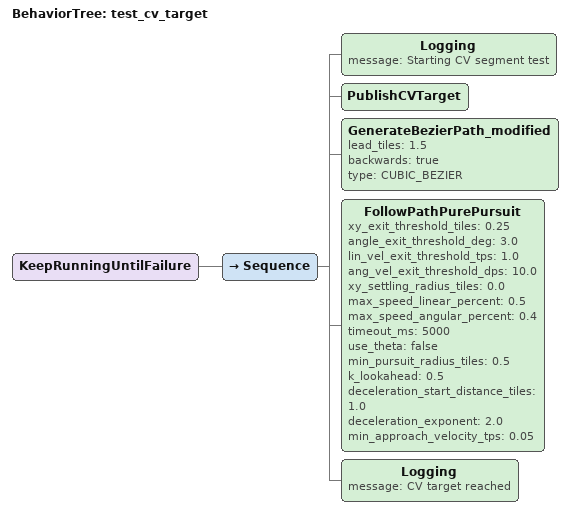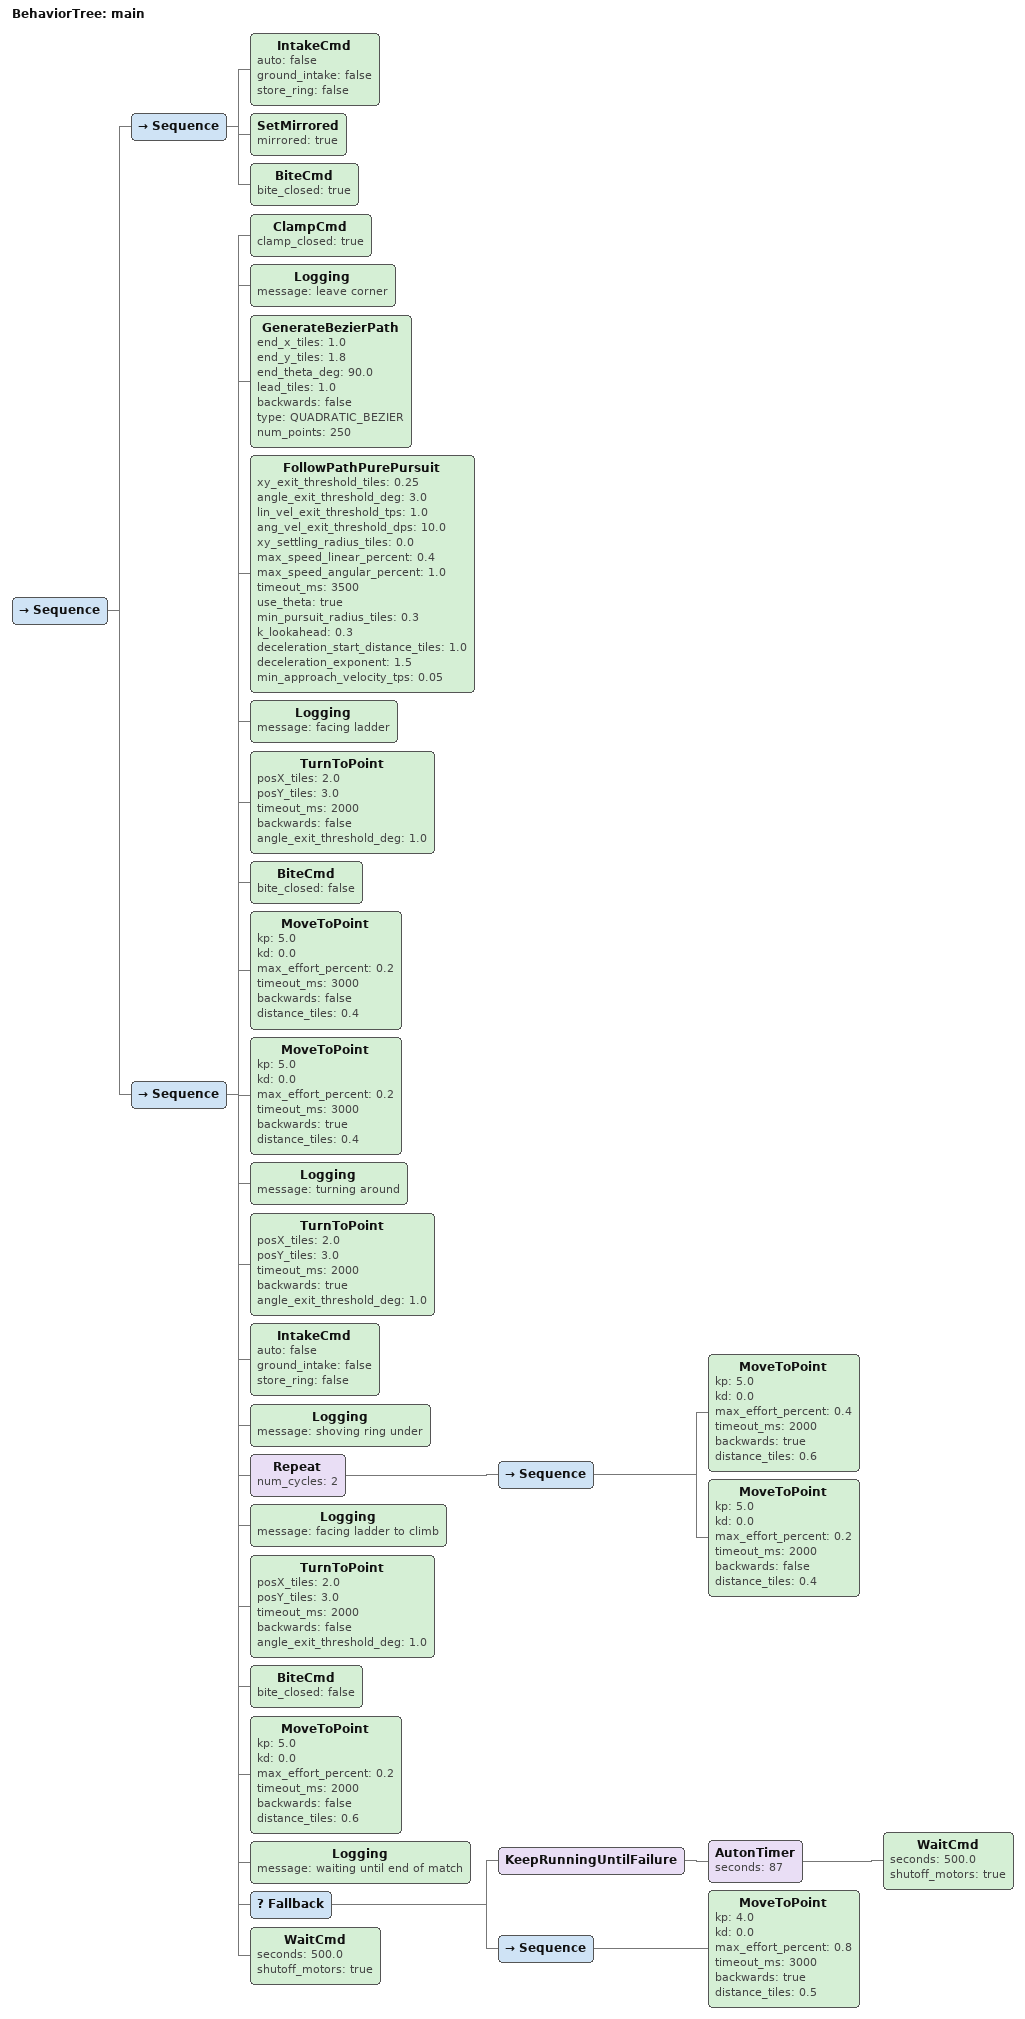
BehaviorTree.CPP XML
<?xml version="1.0" encoding="UTF-8"?>
<root BTCPP_format="4"
      main_tree_to_execute="test_cv_target">

  <BehaviorTree ID="test_cv_target">
    <KeepRunningUntilFailure>
      <Sequence>
        <Logging message="Starting CV segment test" />
        <PublishCVTarget />

        <GenerateBezierPath_modified lead_tiles="1.5"
          backwards="true"
          type="CUBIC_BEZIER" />

       <FollowPathPurePursuit
          xy_exit_threshold_tiles="0.25"
          angle_exit_threshold_deg="3.0"
          lin_vel_exit_threshold_tps="1.0"
          ang_vel_exit_threshold_dps="10.0"
          xy_settling_radius_tiles="0.0"
          max_speed_linear_percent="0.5"
          max_speed_angular_percent="0.4"
          timeout_ms="5000"
          use_theta="false"
          min_pursuit_radius_tiles="0.5"
          k_lookahead="0.5"
          deceleration_start_distance_tiles="1.0"
          deceleration_exponent="2.0"
          min_approach_velocity_tps="0.05"/>

        <Logging message="CV target reached" />
      </Sequence>
    </KeepRunningUntilFailure>
  </BehaviorTree>

  <BehaviorTree ID="main">
    <Sequence>
          <Sequence>
            <IntakeCmd auto="false"
              ground_intake="false"
              store_ring="false"/>
            <SetMirrored mirrored="true"/>
            <BiteCmd bite_closed="true"/>
          </Sequence>
      <Sequence>
        <ClampCmd clamp_closed="true"/>
        <Logging message="leave corner"/>
        <GenerateBezierPath end_x_tiles="1.0"
          end_y_tiles="1.8"
          end_theta_deg="90.0"
          lead_tiles="1.0"
          backwards="false"
          type="QUADRATIC_BEZIER"
          num_points="250"/>
        <FollowPathPurePursuit xy_exit_threshold_tiles="0.25"
          angle_exit_threshold_deg="3.0"
          lin_vel_exit_threshold_tps="1.0"
          ang_vel_exit_threshold_dps="10.0"
          xy_settling_radius_tiles="0.0"
          max_speed_linear_percent="0.4"
          max_speed_angular_percent="1.0"
          timeout_ms="3500"
          use_theta="true"
          min_pursuit_radius_tiles="0.3"
          k_lookahead="0.3"
          deceleration_start_distance_tiles="1.0"
          deceleration_exponent="1.5"
          min_approach_velocity_tps="0.05"/>

        <Logging message="facing ladder"/>

        <TurnToPoint posX_tiles="2.0"
          posY_tiles="3.0"
          timeout_ms="2000"
          backwards="false"
          angle_exit_threshold_deg="1.0"/>
        <BiteCmd bite_closed="false"/>
        <MoveToPoint kp="5.0"
          kd="0.0"
          max_effort_percent="0.2"
          timeout_ms="3000"
          backwards="false"
          distance_tiles="0.4"/>
        <MoveToPoint kp="5.0"
          kd="0.0"
          max_effort_percent="0.2"
          timeout_ms="3000"
          backwards="true"
          distance_tiles="0.4"/>

        <Logging message="turning around"/>

        <TurnToPoint posX_tiles="2.0"
          posY_tiles="3.0"
          timeout_ms="2000"
          backwards="true"
          angle_exit_threshold_deg="1.0"/>
        <IntakeCmd auto="false"
          ground_intake="false"
          store_ring="false"/>

        <Logging message="shoving ring under"/>

        <Repeat num_cycles="2">
          <Sequence>
            <MoveToPoint kp="5.0"
              kd="0.0"
              max_effort_percent="0.4"
              timeout_ms="2000"
              backwards="true"
              distance_tiles="0.6"/>
            <MoveToPoint kp="5.0"
              kd="0.0"
              max_effort_percent="0.2"
              timeout_ms="2000"
              backwards="false"
              distance_tiles="0.4"/>
          </Sequence>
        </Repeat>

        <Logging message="facing ladder to climb"/>
        <TurnToPoint posX_tiles="2.0"
          posY_tiles="3.0"
          timeout_ms="2000"
          backwards="false"
          angle_exit_threshold_deg="1.0"/>
        <BiteCmd bite_closed="false"/>
        <MoveToPoint kp="5.0"
          kd="0.0"
          max_effort_percent="0.2"
          timeout_ms="2000"
          backwards="false"
          distance_tiles="0.6"/>

        <Logging message="waiting until end of match"/>

        <Fallback>
          <KeepRunningUntilFailure>
            <AutonTimer seconds="87">
              <WaitCmd seconds="500.0"
                shutoff_motors="true"/>
            </AutonTimer>
          </KeepRunningUntilFailure>
          <Sequence>
            <MoveToPoint kp="4.0"
              kd="0.0"
              max_effort_percent="0.8"
              timeout_ms="3000"
              backwards="true"
              distance_tiles="0.5"/>
          </Sequence>
        </Fallback>
        <WaitCmd seconds="500.0"
          shutoff_motors="true"/>
      </Sequence>
    </Sequence>
  </BehaviorTree>

</root>
